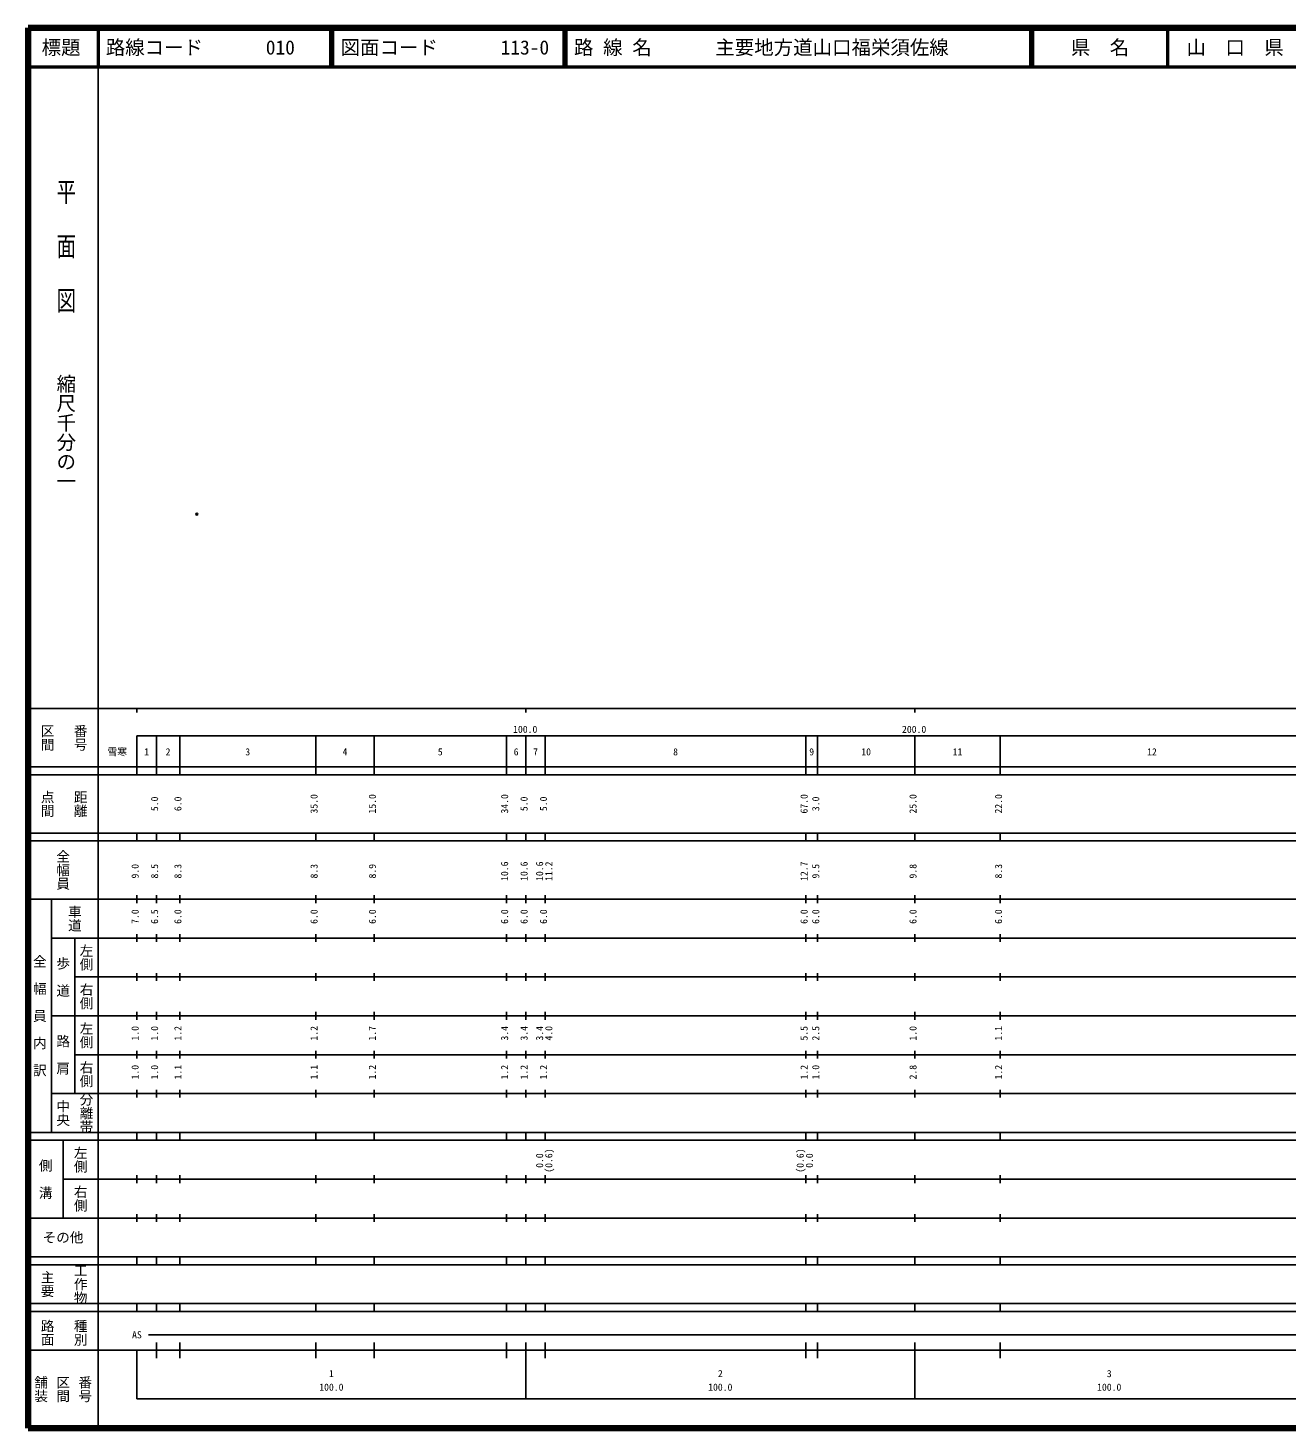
# Model space of a CAD drawing. Units: millimetres on the paper. Extents: x 40 to 680, y 20 to 380.
# Drawn here: x 40 to 363.7, y 20 to 380 of the extents above; entities that cross this region are included whole.
import ezdxf
from ezdxf.enums import TextEntityAlignment as Align

# ---------------------------------------------------------------- set-up
doc = ezdxf.new("R2010")
doc.units = ezdxf.units.MM
doc.header["$PDMODE"] = 32
doc.header["$PDSIZE"] = 0.5
doc.layers.add('M-OTRS', color=6, linetype='Continuous')
doc.layers.add('M-TTL-TXT', color=7, linetype='Continuous')
for name, color, linetype, lineweight in [('M-TTL', 2, 'Continuous', 140), ('M-TTL-BAND', 7, 'Continuous', 25), ('M-TTL-LINE', 7, 'Continuous', 50)]:
    doc.layers.add(name, color=color, linetype=linetype, lineweight=lineweight)
doc.styles.add('@ＭＳ ゴシック', font='')
doc.styles.add('ＭＳ ゴシック', font='')
doc.styles.get('@ＭＳ ゴシック').set_extended_font_data('@MS Gothic')
doc.styles.get('ＭＳ ゴシック').set_extended_font_data('MS Gothic')

msp = doc.modelspace()

# ---------------------------------------------------------------- linework, layer by layer
at = {"layer": 'M-OTRS'}
msp.add_point((83.381, 254.995), dxfattribs=at)
at = {"layer": 'M-TTL'}
for p, q in [((40, 380), (40, 20)), ((680, 380), (40, 380)), ((40, 20), (680, 20))]:
    msp.add_line(p, q, dxfattribs=at)
at = {"layer": 'M-TTL-BAND'}
for p, q in [((58, 370), (58, 20)), ((40, 205), (579, 205)), ((68, 205), (68, 204)), ((168, 205), (168, 204)), ((268, 205), (268, 204)), ((68, 198), (579, 198)), ((68, 198), (68, 188)), ((73, 188), (73, 198)), ((79, 188), (79, 198)), ((114, 188), (114, 198)), ((129, 188), (129, 198)), ((163, 188), (163, 198)), ((168, 188), (168, 198)), ((173, 188), (173, 198)), ((240, 188), (240, 198)), ((243, 188), (243, 198)), ((268, 188), (268, 198)), ((290, 188), (290, 198)), ((40, 190), (579, 190)), ((40, 188), (579, 188)), ((40, 173), (579, 173)), ((68, 171), (68, 173)), ((73, 171), (73, 173)), ((79, 171), (79, 173)), ((114, 171), (114, 173)), ((129, 171), (129, 173)), ((163, 171), (163, 173)), ((168, 171), (168, 173)), ((173, 171), (173, 173)), ((240, 171), (240, 173)), ((243, 171), (243, 173)), ((268, 171), (268, 173)), ((290, 171), (290, 173)), ((40, 171), (579, 171)), ((40, 156), (579, 156)), ((46, 96), (46, 156)), ((68, 155), (68, 157)), ((73, 155), (73, 157)), ((79, 155), (79, 157)), ((114, 155), (114, 157)), ((129, 155), (129, 157)), ((163, 155), (163, 157)), ((168, 155), (168, 157)), ((173, 155), (173, 157)), ((240, 155), (240, 157)), ((243, 155), (243, 157)), ((268, 155), (268, 157)), ((290, 155), (290, 157)), ((46, 146), (579, 146)), ((52, 146), (52, 106)), ((68, 145), (68, 147)), ((73, 145), (73, 147)), ((79, 145), (79, 147)), ((114, 145), (114, 147)), ((129, 145), (129, 147)), ((163, 145), (163, 147)), ((168, 145), (168, 147)), ((173, 145), (173, 147)), ((240, 145), (240, 147)), ((243, 145), (243, 147)), ((268, 145), (268, 147)), ((290, 145), (290, 147)), ((68, 135), (68, 137)), ((73, 135), (73, 137)), ((79, 135), (79, 137)), ((114, 135), (114, 137)), ((129, 135), (129, 137)), ((163, 135), (163, 137)), ((168, 135), (168, 137)), ((173, 135), (173, 137)), ((240, 135), (240, 137)), ((243, 135), (243, 137)), ((268, 135), (268, 137)), ((290, 135), (290, 137)), ((52, 136), (579, 136)), ((46, 126), (579, 126)), ((68, 125), (68, 127)), ((73, 125), (73, 127)), ((79, 125), (79, 127)), ((114, 125), (114, 127)), ((129, 125), (129, 127)), ((163, 125), (163, 127)), ((168, 125), (168, 127)), ((173, 125), (173, 127)), ((240, 125), (240, 127)), ((243, 125), (243, 127)), ((268, 125), (268, 127)), ((290, 125), (290, 127)), ((52, 116), (579, 116)), ((68, 115), (68, 117)), ((73, 115), (73, 117)), ((79, 115), (79, 117)), ((114, 115), (114, 117)), ((129, 115), (129, 117)), ((163, 115), (163, 117)), ((168, 115), (168, 117)), ((173, 115), (173, 117)), ((240, 115), (240, 117)), ((243, 115), (243, 117)), ((268, 115), (268, 117)), ((290, 115), (290, 117)), ((46, 106), (579, 106)), ((68, 105), (68, 107)), ((73, 105), (73, 107)), ((79, 105), (79, 107)), ((114, 105), (114, 107)), ((129, 105), (129, 107)), ((163, 105), (163, 107)), ((168, 105), (168, 107)), ((173, 105), (173, 107)), ((240, 105), (240, 107)), ((243, 105), (243, 107)), ((268, 105), (268, 107)), ((290, 105), (290, 107)), ((40, 96), (579, 96)), ((40, 94), (579, 94)), ((49, 94), (49, 74)), ((68, 94), (68, 96)), ((73, 94), (73, 96)), ((79, 94), (79, 96)), ((114, 94), (114, 96)), ((129, 94), (129, 96)), ((163, 94), (163, 96)), ((168, 94), (168, 96)), ((173, 94), (173, 96)), ((240, 94), (240, 96)), ((243, 94), (243, 96)), ((268, 94), (268, 96)), ((290, 94), (290, 96)), ((49, 84), (579, 84)), ((68, 83), (68, 85)), ((73, 83), (73, 85)), ((79, 83), (79, 85)), ((114, 83), (114, 85)), ((129, 83), (129, 85)), ((163, 83), (163, 85)), ((168, 83), (168, 85)), ((173, 83), (173, 85)), ((240, 83), (240, 85)), ((243, 83), (243, 85)), ((268, 83), (268, 85)), ((290, 83), (290, 85)), ((40, 74), (579, 74)), ((68, 73), (68, 75)), ((73, 73), (73, 75)), ((79, 73), (79, 75)), ((114, 73), (114, 75)), ((129, 73), (129, 75)), ((163, 73), (163, 75)), ((168, 73), (168, 75)), ((173, 73), (173, 75)), ((240, 73), (240, 75)), ((243, 73), (243, 75)), ((268, 73), (268, 75)), ((290, 73), (290, 75)), ((40, 64), (579, 64)), ((40, 62), (579, 62)), ((68, 62), (68, 64)), ((73, 62), (73, 64)), ((79, 62), (79, 64)), ((114, 62), (114, 64)), ((129, 62), (129, 64)), ((163, 62), (163, 64)), ((168, 62), (168, 64)), ((173, 62), (173, 64)), ((240, 62), (240, 64)), ((243, 62), (243, 64)), ((268, 62), (268, 64)), ((290, 62), (290, 64)), ((40, 52), (579, 52)), ((68, 50), (68, 52)), ((73, 50), (73, 52)), ((79, 50), (79, 52)), ((114, 50), (114, 52)), ((129, 50), (129, 52)), ((163, 50), (163, 52)), ((168, 50), (168, 52)), ((173, 50), (173, 52)), ((240, 50), (240, 52)), ((243, 50), (243, 52)), ((268, 50), (268, 52)), ((290, 50), (290, 52)), ((40, 50), (579, 50)), ((71, 44), (565, 44)), ((40, 40), (579, 40)), ((68, 40), (68, 27.5)), ((73, 38), (73, 42)), ((79, 38), (79, 42)), ((114, 38), (114, 42)), ((129, 38), (129, 42)), ((163, 38), (163, 42)), ((168, 27.5), (168, 42)), ((173, 38), (173, 42)), ((240, 38), (240, 42)), ((243, 38), (243, 42)), ((268, 27.5), (268, 42)), ((290, 38), (290, 42)), ((68, 27.5), (579, 27.5))]:
    msp.add_line(p, q, dxfattribs=at)
at = {"layer": 'M-TTL-LINE'}
for p, q in [((58, 380), (58, 370)), ((117.75, 380), (117.75, 370)), ((118.25, 380), (118.25, 370)), ((177.75, 380), (177.75, 370)), ((178.25, 380), (178.25, 370)), ((297.75, 380), (297.75, 370)), ((298.25, 380), (298.25, 370)), ((333, 380), (333, 370)), ((40, 370), (680, 370))]:
    msp.add_line(p, q, dxfattribs=at)

# ---------------------------------------------------------------- texts
at = {"layer": 'M-TTL-BAND', "style": '@ＭＳ ゴシック', "width": 1.4}
msp.add_text('平  面  図', height=3.666, rotation=270, dxfattribs=at).set_placement((49.777, 306.475), align=Align.MIDDLE_RIGHT)
at = {"layer": 'M-TTL-BAND', "style": '@ＭＳ ゴシック'}
msp.add_text('縮尺千分の一', height=3.666, rotation=270, dxfattribs=at).set_placement((49.777, 261.03), align=Align.MIDDLE_RIGHT)
for s, p in [('区間', (45, 197.5)), ('番号', (53.5, 197.5)), ('点間', (45, 180.5)), ('距離', (53.5, 180.5)), ('全幅員', (49, 163.5)), ('車道', (52, 151)), ('左側', (55, 141)), ('全\u3000幅\u3000員\u3000内\u3000訳', (43, 126)), ('歩\u3000道', (49, 136)), ('右側', (55, 131)), ('左側', (55, 121)), ('路\u3000肩', (49, 116)), ('右側', (55, 111)), ('分離帯', (55, 101)), ('中央', (49, 101)), ('左側', (53.5, 89)), ('側\u3000溝', (44.5, 84)), ('右側', (53.5, 79)), ('工作物', (53.5, 57)), ('主要', (45, 57)), ('路面', (45, 44.5)), ('種別', (53.5, 44.5)), ('舗装', (43.333, 30)), ('区間', (49, 30)), ('番号', (54.667, 30))]:
    msp.add_text(s, height=2.566, rotation=270, dxfattribs=at).set_placement(p, align=Align.MIDDLE_CENTER)
at = {"layer": 'M-TTL-BAND', "style": 'ＭＳ ゴシック'}
for s, p in [('100.0', (167.844, 198.195)), ('200.0', (267.844, 198.195)), ('雪寒', (62.94, 192.405)), ('1', (70.5, 192.405)), ('2', (76, 192.405)), ('3', (96.5, 192.405)), ('4', (121.5, 192.405)), ('5', (146, 192.405)), ('6', (165.5, 192.405)), ('7', (170.5, 192.405)), ('8', (206.5, 192.405)), ('9', (241.5, 192.405)), ('10', (255.5, 192.405)), ('11', (279, 192.405)), ('12', (329, 192.405)), ('AS', (68, 42.5)), ('1', (118, 32.523)), ('2', (218, 32.523)), ('3', (318, 32.523)), ('100.0', (118, 29.033)), ('100.0', (218, 29.033)), ('100.0', (318, 29.033))]:
    msp.add_text(s, height=1.833, dxfattribs=at).set_placement(p, align=Align.BOTTOM_CENTER)
for s, p in [('5.0', (74, 180.5)), ('6.0', (80, 180.5)), ('35.0', (115, 180.5)), ('15.0', (130, 180.5)), ('34.0', (164, 180.5)), ('5.0', (169, 180.5)), ('5.0', (174, 180.5)), ('67.0', (241, 180.5)), ('3.0', (244, 180.5)), ('25.0', (269, 180.5)), ('22.0', (291, 180.5)), ('9.0', (69, 163.174)), ('8.5', (74, 163.174)), ('8.3', (80, 163.174)), ('8.3', (115, 163.174)), ('8.9', (130, 163.174)), ('10.6', (164, 163.174)), ('10.6', (169, 163.174)), ('10.6', (173, 163.174)), ('11.2', (175.37, 163.174)), ('12.7', (241, 163.174)), ('9.5', (244, 163.174)), ('9.8', (269, 163.174)), ('8.3', (291, 163.174)), ('7.0', (69, 151.5)), ('6.5', (74, 151.5)), ('6.0', (80, 151.5)), ('6.0', (115, 151.5)), ('6.0', (130, 151.5)), ('6.0', (164, 151.5)), ('6.0', (169, 151.5)), ('6.0', (174, 151.5)), ('6.0', (241, 151.5)), ('6.0', (244, 151.5)), ('6.0', (269, 151.5)), ('6.0', (291, 151.5)), ('1.0', (69, 121.5)), ('1.0', (74, 121.5)), ('1.2', (80, 121.5)), ('1.2', (115, 121.5)), ('1.7', (130, 121.5)), ('3.4', (164, 121.5)), ('3.4', (169, 121.5)), ('3.4', (173, 121.5)), ('4.0', (175.37, 121.5)), ('5.5', (241, 121.5)), ('2.5', (244, 121.5)), ('1.0', (269, 121.5)), ('1.1', (291, 121.5)), ('1.0', (69, 111.5)), ('1.0', (74, 111.5)), ('1.1', (80, 111.5)), ('1.1', (115, 111.5)), ('1.2', (130, 111.5)), ('1.2', (164, 111.5)), ('1.2', (169, 111.5)), ('1.2', (174, 111.5)), ('1.2', (241, 111.5)), ('1.0', (244, 111.5)), ('2.8', (269, 111.5)), ('1.2', (291, 111.5)), ('0.0', (173, 88.764)), ('(0.6)', (175.37, 88.764)), ('(0.6)', (240, 88.764)), ('0.0', (242.37, 88.764))]:
    msp.add_text(s, height=1.833, rotation=90, dxfattribs=at).set_placement(p, align=Align.BOTTOM_CENTER)
msp.add_text('その他', height=2.566, dxfattribs=at).set_placement((49, 69), align=Align.MIDDLE_CENTER)
at = {"layer": 'M-TTL-TXT', "style": 'ＭＳ ゴシック'}
for s, p in [('標題', (48.5, 375)), ('県\u3000名', (315.625, 375)), ('山\u3000口\u3000県', (350.375, 375))]:
    msp.add_text(s, height=3.666, dxfattribs=at).set_placement(p, align=Align.MIDDLE_CENTER)
for s, p in [('路線コード', (60, 375)), ('010', (101.142, 375)), ('図面コード', (120.38, 375)), ('113-0', (161.521, 375)), ('路 線 名', (180.38, 375)), ('主要地方道山口福栄須佐線', (216.734, 375))]:
    msp.add_text(s, height=3.666, dxfattribs=at).set_placement(p, align=Align.MIDDLE_LEFT)

doc.saveas('drawing.dxf')
